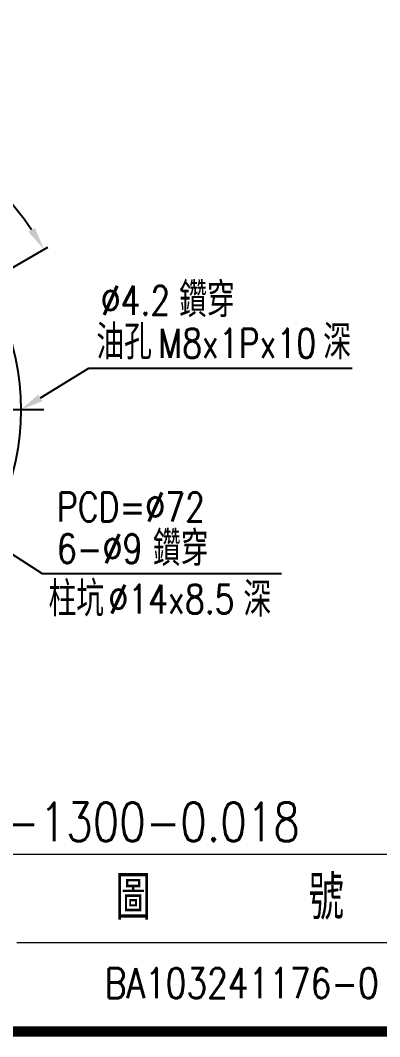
# Model space of a CAD drawing. Header units: millimetres. Extents: x 7456 to 7998, y -452 to -67.
# Drawn here: x 7776.3 to 7838.3, y -451.6 to -276.1 of the extents above; entities that cross this region are included whole.
import ezdxf

# ---------------------------------------------------------------- set-up
doc = ezdxf.new("R2010")
doc.units = ezdxf.units.MM
doc.header["$LTSCALE"] = 10
doc.linetypes.add('C', pattern=[2.5625, 2, -0.25, 0.0625, -0.25])
doc.layers.get('0').update_dxf_attribs({"linetype": 'CONTINUOUS'})
doc.layers.get('DEFPOINTS').update_dxf_attribs({"linetype": 'CONTINUOUS'})
doc.layers.add('C', color=1, linetype='C')
doc.layers.add('str', color=7, linetype='CONTINUOUS', lineweight=25)
doc.layers.add('txt', color=3, linetype='CONTINUOUS', lineweight=9)
doc.styles.add('SIMPLEX', font='SIMPLEX.shx', dxfattribs={"width": 0.8, "bigfont": 'chineset.shx'})
doc.styles.get("Standard").update_dxf_attribs({"font": 'TXT', "width": 0.8, "bigfont": 'CHINESET'})
doc.dimstyles.new('STANDARD$2', dxfattribs={"dimscale": 0, "dimtxt": 5, "dimasz": 4, "dimexe": 0.8, "dimexo": 1.8, "dimgap": 1.8, "dimtad": 0, "dimtih": 1, "dimtoh": 1, "dimdec": 3, "dimrnd": 0.0005, "dimdsep": 46, "dimtxsty": 'SIMPLEX', "dimcen": 0, "dimclrd": 6, "dimclre": 6, "dimclrt": 3, "dimadec": 1, "dimazin": 2, "dimtp": -0.1, "dimtm": 0.2, "dimtfac": 1, "dimtdec": 3, "dimtmove": 2, "dimatfit": 3, "dimfxl": 0, "dimtvp": 0.790698, "dimarcsym": 0})

# ---------------------------------------------------------------- blocks, each defined once
blk = doc.blocks.new('*D19')
at = {"color": 6, "lineweight": -2}
for p, q in [((7732.33, -293.59), (7732.33, -287.14)), ((7771.99, -320.49), (7781.04, -315.26))]:
    blk.add_line(p, q, dxfattribs=at)
for start, end in [(66.9236, 85.8656), (34.1344, 52.5519)]:
    blk.add_arc((7732.33, -343.39), 55.45, start, end, dxfattribs=at)
at = {"color": 6}
for points in [[(7736.3, -288.75), (7736.35, -287.42), (7732.33, -287.94)], [(7778.79, -311.92), (7777.66, -312.63), (7780.35, -315.66)]]:
    blk.add_solid(points, dxfattribs=at)
at = {"layer": 'DEFPOINTS', "color": 0}
for p in [(7732.33, -295.39), (7767.97, -300.91), (7770.44, -321.39), (7756.58, -329.39), (7732.33, -391.39)]:
    blk.add_point(p, dxfattribs=at)
at = {"color": 3, "insert": (7760.05, -295.37), "char_height": 5, "attachment_point": 5, "style": 'SIMPLEX'}
blk.add_mtext('60°', dxfattribs=at)

msp = doc.modelspace()

# ---------------------------------------------------------------- linework, layer by layer
at = {"color": 6}
for p, q in [((7779.738, -341.2912), (7788.0699, -336.1699)), ((7788.0699, -336.1699), (7833.5848, -336.1699)), ((7772.9283, -367.0578), (7780.0206, -371.6439)), ((7780.0206, -371.6439), (7821.3488, -371.6439))]:
    msp.add_line(p, q, dxfattribs=at)
msp.add_circle((7732.3303, -343.3858), 44)
msp.add_solid([(7780.0871, -341.8592), (7779.3889, -340.7233), (7776.3303, -343.3858)], dxfattribs=at)
at = {"layer": 'C'}
msp.add_line((7780.3303, -343.3858), (7684.3303, -343.3858), dxfattribs=at)
at = {"layer": 'str', "const_width": 1.7994}
msp.add_lwpolyline([(7456.415, -450.7468), (7997.5735, -450.7468), (7997.5735, -68.0704), (7456.415, -68.0704)], close=True, dxfattribs=at)
msp.add_lwpolyline([(7456.415, -450.7468), (7997.5735, -450.7468), (7997.5735, -68.0704), (7456.415, -68.0704)], close=True, dxfattribs=at)
at = {"layer": 'txt'}
for p, q in [((7997.5735, -420.1586), (7661.4934, -420.1586)), ((7997.5735, -420.1586), (7661.4934, -420.1586)), ((7997.5735, -435.4526), (7775.671, -435.4526)), ((7997.5735, -435.4526), (7775.671, -435.4526))]:
    msp.add_line(p, q, dxfattribs=at)

# ---------------------------------------------------------------- texts
at = {"color": 3, "attachment_point": 7, "style": 'SIMPLEX'}
for s, insert, char_height in [('鑽穿', (7803.6867, -327.392), 6), ('%%C4.2', (7790.1485, -326.9821), 5), ('油孔', (7789.3841, -334.6682), 6), ('深', (7828.5496, -334.6682), 6), ('M8x1Px10', (7800.0937, -334.3699), 5), ('PCD=%%C72', (7782.5903, -362.6466), 5), ('6-%%C9', (7782.5903, -369.8439), 5), ('鑽穿', (7799.1551, -370.3511), 6), ('柱坑', (7781.1265, -379.0849), 6), ('%%C14x8.5', (7791.477, -378.5776), 5), ('深', (7814.7862, -379.0849), 6)]:
    msp.add_mtext(s, dxfattribs=dict(at, insert=insert, char_height=char_height))
at = {"layer": 'txt', "style": 'SIMPLEX', "width": 0.8}
for s, height, p in [('=1R40-05T4-1FDIC-900-1300-0.018', 6.68456, (7679.9043, -417.8991)), ('BA103241176-0', 5.207552, (7790.8409, -445.0108))]:
    msp.add_text(s, height=height, dxfattribs=at).set_placement(p)
at = {"layer": 'txt', "insert": (7792.6996, -427.627), "char_height": 7.63697, "width": 66.792302, "attachment_point": 4}
msp.add_mtext('圖     號', dxfattribs=at)
msp.add_mtext('圖     號', dxfattribs=at)

# ---------------------------------------------------------------- dimensions: what is measured, and where the dimension line sits
dim = msp.add_angular_dim_2l(base=(7767.9702, -300.9119), line1=((7770.4354, -321.3858), (7756.579, -329.3858)), line2=((7732.3303, -391.3858), (7732.3303, -295.3858)), dimstyle='STANDARD$2', override={"dimscale": 1, "dimrnd": 0, "dimadec": 3, "dimtmove": 0, "dimarcsym": 1})
dim.commit()
dim.dimension.update_dxf_attribs({"geometry": '*D19', "text_midpoint": (7760.0532, -295.3683)})

doc.saveas('drawing.dxf')
